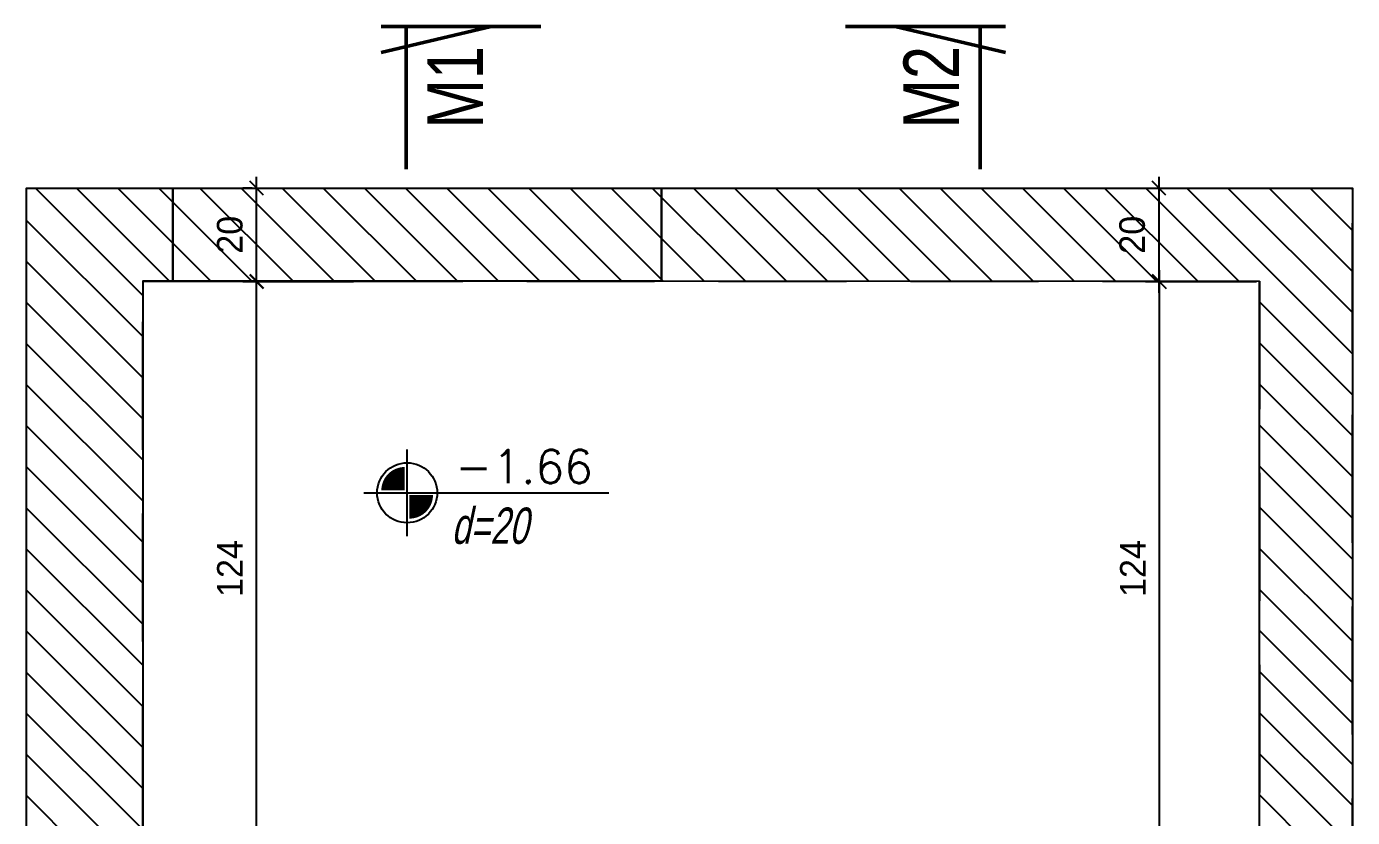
# Model space of a CAD drawing. Header units: inches. Extents: x -5298 to 11252, y 8210 to 22495.
# Drawn here: x 9822 to 10107, y 13068.2 to 13238.4 of the extents above; entities that cross this region are included whole.
import ezdxf
from ezdxf.enums import TextEntityAlignment as Align

# ---------------------------------------------------------------- set-up
doc = ezdxf.new("R2010")
doc.units = ezdxf.units.IN
doc.header["$LTSCALE"] = 55
doc.header["$MEASUREMENT"] = 0
doc.linetypes.add('DASHED2', pattern=[0.375, 0.25, -0.125])
doc.layers.get('Defpoints').update_dxf_attribs({"color": 40})
for name, color, linetype in [('BEAM', 3, 'Continuous'), ('D7', 2, 'Continuous'), ('dim-50-v', 2, 'Continuous'), ('ENG_beton nifsak', 4, 'Continuous'), ('ENG_beton ole', 3, 'DASHED2'), ('HATCH', 8, 'Continuous')]:
    doc.layers.add(name, color=color, linetype=linetype)
doc.layers.add('W', color=1, linetype='Continuous', lineweight=50)
doc.styles.add('AA', font='hebtxt', dxfattribs={"width": 0.8, "oblique": 8})
doc.styles.add('AD', font='oron')
doc.styles.add('HEBTXT', font='hebtxt-weld.shx')
doc.styles.add('ROMANS', font='romans')
doc.dimstyles.new('25', dxfattribs={"dimtxt": 5.5, "dimasz": 3, "dimexe": 3, "dimexo": 6, "dimgap": 3, "dimtad": 1, "dimdec": 0, "dimrnd": 0.5, "dimdsep": 46, "dimtxsty": 'HEBTXT', "dimblk1": 'OBLIQUE', "dimblk2": 'OBLIQUE', "dimsah": 1, "dimcen": 1, "dimdle": 2.5, "dimclre": 9, "dimclrt": 3, "dimadec": 0, "dimazin": 0, "dimtfac": 1, "dimtdec": 0, "dimtix": 1, "dimtmove": 2, "dimatfit": 3, "dimldrblk": 'OBLIQUE', "dimfxl": 1, "dimtolj": 1, "dimarcsym": 0})

# ---------------------------------------------------------------- blocks, each defined once
blk = doc.blocks.new('cdads')
at = {"layer": 'BEAM', "color": 2, "linetype": 'Continuous', "elevation": 0}
blk.add_lwpolyline([(10083.34, 13247.57), (10188.35, 13247.57), (10188.35, 13227.54), (10083.34, 13227.54)], close=True, dxfattribs=at)
at = {"layer": 'ENG_beton nifsak', "ltscale": 5, "elevation": 0}
blk.add_lwpolyline([(10083.34, 13247.57), (10083.35, 13227.54), (10076.9, 13227.54), (10076.9, 12737.54), (10316.9, 12737.54), (10316.91, 13227.52), (10188.35, 13227.54), (10188.35, 13247.57), (10336.9, 13247.54), (10336.84, 12717.54), (10051.9, 12717.54), (10051.9, 13247.54)], close=True, dxfattribs=at)
blk = doc.blocks.new('PL')
at = {"linetype": 'ByBlock'}
for p, q in [((0, -0.2583), (0, 0.2583)), ((-0.2583, 0), (1.2044, 0))]:
    blk.add_line(p, q, dxfattribs=at)
at = {"color": 4, "const_width": 0.1404}
for points in [[(-0.014, 0.084, 0.414214), (-0.084, 0.014, 1)], [(0.014, -0.084, 0.414214), (0.084, -0.014, 1)]]:
    blk.add_lwpolyline(points, format="xyb", dxfattribs=at)
at = {"linetype": 'ByBlock'}
blk.add_circle((0, 0), 0.1793, dxfattribs=at)
at = {"style": 'ROMANS'}
blk.add_attdef('LEVEL', text='', height=0.2, dxfattribs=at).set_placement((0.6976, 0.1567), align=Align.MIDDLE)
blk = doc.blocks.new('_OBLIQUE')
at = {"color": 0, "linetype": 'ByBlock'}
blk.add_line((-0.5, -0.5), (0.5, 0.5), dxfattribs=at)
blk = doc.blocks.new('*D1531')
at = {"layer": 'Defpoints', "color": 0, "linetype": 'Continuous', "transparency": 16777216}
for p in [(10065.51, 13183.48), (10092.34, 13183.48, 0), (10075.37, 13060.12, 0)]:
    blk.add_point(p, dxfattribs=at)
at = {"layer": 'dim-50-v', "color": 0, "linetype": 'Continuous', "lineweight": -2, "transparency": 16777216}
blk.add_line((10065.51, 13057.62), (10065.51, 13185.98), dxfattribs=at)
at = {"layer": 'dim-50-v', "color": 9, "linetype": 'Continuous', "lineweight": -2, "transparency": 16777216}
for p, q in [((10086.34, 13183.48), (10062.51, 13183.48)), ((10069.37, 13060.12), (10062.51, 13060.12))]:
    blk.add_line(p, q, dxfattribs=at)
at = {"layer": 'dim-50-v', "color": 0, "linetype": 'Continuous', "lineweight": -2, "transparency": 16777216, "xscale": 3, "yscale": 3, "zscale": 3}
for p, rotation in [((10065.51, 13183.48), 90), ((10065.51, 13060.12), 270)]:
    blk.add_blockref('_OBLIQUE', p, dxfattribs=dict(at, rotation=rotation))
at = {"layer": 'dim-50-v', "color": 3, "linetype": 'Continuous', "transparency": 16777216, "insert": (10059.76, 13121.8), "char_height": 5.5, "attachment_point": 5, "rotation": 90, "style": 'HEBTXT'}
blk.add_mtext('\\A1;124', dxfattribs=at)
blk = doc.blocks.new('*D1534')
at = {"layer": 'Defpoints', "color": 0, "linetype": 'Continuous', "transparency": 16777216}
for p in [(9871.42, 13183.48), (9898.25, 13183.48, 0), (9886.47, 13060.11, 0)]:
    blk.add_point(p, dxfattribs=at)
at = {"layer": 'dim-50-v', "color": 0, "linetype": 'Continuous', "lineweight": -2, "transparency": 16777216}
blk.add_line((9871.42, 13057.61), (9871.42, 13185.98), dxfattribs=at)
at = {"layer": 'dim-50-v', "color": 9, "linetype": 'Continuous', "lineweight": -2, "transparency": 16777216}
for p, q in [((9892.25, 13183.48), (9868.42, 13183.48)), ((9880.47, 13060.11), (9868.42, 13060.11))]:
    blk.add_line(p, q, dxfattribs=at)
at = {"layer": 'dim-50-v', "color": 0, "linetype": 'Continuous', "lineweight": -2, "transparency": 16777216, "xscale": 3, "yscale": 3, "zscale": 3}
for p, rotation in [((9871.42, 13183.48), 90), ((9871.42, 13060.11), 270)]:
    blk.add_blockref('_OBLIQUE', p, dxfattribs=dict(at, rotation=rotation))
at = {"layer": 'dim-50-v', "color": 3, "linetype": 'Continuous', "transparency": 16777216, "insert": (9865.67, 13121.8), "char_height": 5.5, "attachment_point": 5, "rotation": 90, "style": 'HEBTXT'}
blk.add_mtext('\\A1;124', dxfattribs=at)
blk = doc.blocks.new('*D1542')
at = {"layer": 'Defpoints', "color": 0, "linetype": 'Continuous', "transparency": 16777216}
for p in [(9871.42, 13203.61), (9876.45, 13203.61, 0), (9871.42, 13183.61, 0)]:
    blk.add_point(p, dxfattribs=at)
at = {"layer": 'dim-50-v', "color": 0, "linetype": 'Continuous', "lineweight": -2, "transparency": 16777216}
blk.add_line((9871.42, 13181.11), (9871.42, 13206.11), dxfattribs=at)
at = {"layer": 'dim-50-v', "color": 9, "linetype": 'Continuous', "lineweight": -2, "transparency": 16777216}
for p, q in [((9870.45, 13203.61), (9868.42, 13203.61)), ((9877.42, 13183.61), (9874.42, 13183.61))]:
    blk.add_line(p, q, dxfattribs=at)
at = {"layer": 'dim-50-v', "color": 0, "linetype": 'Continuous', "lineweight": -2, "transparency": 16777216, "xscale": 3, "yscale": 3, "zscale": 3}
for p, rotation in [((9871.42, 13203.61), 90), ((9871.42, 13183.61), 270)]:
    blk.add_blockref('_OBLIQUE', p, dxfattribs=dict(at, rotation=rotation))
at = {"layer": 'dim-50-v', "color": 3, "linetype": 'Continuous', "transparency": 16777216, "insert": (9865.67, 13193.61), "char_height": 5.5, "attachment_point": 5, "rotation": 90, "style": 'HEBTXT'}
blk.add_mtext('\\A1;20', dxfattribs=at)
blk = doc.blocks.new('*D1541')
at = {"layer": 'Defpoints', "color": 0, "linetype": 'Continuous', "transparency": 16777216}
for p in [(10060.3, 13203.61), (10065.38, 13203.61), (10058.6, 13183.61, 0)]:
    blk.add_point(p, dxfattribs=at)
at = {"layer": 'dim-50-v', "color": 0, "linetype": 'Continuous', "lineweight": -2, "transparency": 16777216}
blk.add_line((10065.38, 13181.11), (10065.38, 13206.11), dxfattribs=at)
at = {"layer": 'dim-50-v', "color": 9, "linetype": 'Continuous', "lineweight": -2, "transparency": 16777216}
for p, q in [((10066.3, 13203.61), (10068.38, 13203.61)), ((10064.6, 13183.61), (10068.38, 13183.61))]:
    blk.add_line(p, q, dxfattribs=at)
at = {"layer": 'dim-50-v', "color": 0, "linetype": 'Continuous', "lineweight": -2, "transparency": 16777216, "xscale": 3, "yscale": 3, "zscale": 3}
for p, rotation in [((10065.38, 13203.61), 90), ((10065.38, 13183.61), 270)]:
    blk.add_blockref('_OBLIQUE', p, dxfattribs=dict(at, rotation=rotation))
at = {"layer": 'dim-50-v', "color": 3, "linetype": 'Continuous', "transparency": 16777216, "insert": (10059.63, 13193.61), "char_height": 5.5, "attachment_point": 5, "rotation": 90, "style": 'HEBTXT'}
blk.add_mtext('\\A1;20', dxfattribs=at)

msp = doc.modelspace()

# ---------------------------------------------------------------- hatches: boundary and pattern name
at = {"layer": 'HATCH', "linetype": 'Continuous', "transparency": 33554687}
h = msp.add_hatch(dxfattribs=at)
h.set_pattern_fill('ANSI31', color=256, scale=50, angle=270)
h.set_pattern_definition([(315, (-1462.491, 50.594), (4.4194174, 4.4194174), [])])
h.paths.add_polyline_path([(10106.96, 13203.61), (9821.96, 13203.61), (9821.96, 12673.61), (10106.96, 12673.61)])
h.paths.add_polyline_path([(10086.96, 12693.61), (10086.96, 12693.61), (10086.96, 13183.61), (9846.96, 13183.61), (9846.96, 12693.61)], flags=16)

# ---------------------------------------------------------------- linework, layer by layer
at = {"layer": 'ENG_beton ole', "ltscale": 2}
for p, q in [((9821.96, 12673.61), (9821.96, 13203.61)), ((9821.96, 13203.61), (10106.96, 13203.61)), ((10106.96, 12673.61), (10106.96, 13203.61)), ((9846.96, 12693.61), (9846.96, 13183.61))]:
    msp.add_line(p, q, dxfattribs=at)
at = {"layer": 'ENG_beton ole', "ltscale": 2, "extrusion": (4.90799e-09, 1.6471e-17, 1), "elevation": 0}
msp.add_lwpolyline([(9846.96, 12693.61), (9846.96, 13183.61), (10086.96, 13183.61), (10086.96, 12693.61)], dxfattribs=at)
at = {"layer": 'W'}
for p, q in [((9921.83, 13238.42, 0), (9898.16, 13232.83, 0)), ((9898.16, 13238.42, 0), (9921.83, 13238.42, 0)), ((10008.68, 13238.42, 0), (10032.35, 13232.83, 0)), ((10032.35, 13238.42, 0), (10008.68, 13238.42, 0))]:
    msp.add_line(p, q, dxfattribs=at)
at = {"layer": 'W', "elevation": 0}
for points in [[(9903.57, 13207.75), (9903.57, 13238.42), (9932.54, 13238.42)], [(10026.94, 13207.75), (10026.94, 13238.42), (9997.97, 13238.42)]]:
    msp.add_lwpolyline(points, dxfattribs=at)

# ---------------------------------------------------------------- block references
at = {"layer": 'BEAM', "linetype": 'Continuous'}
msp.add_blockref('cdads', (-229.94, -43.93, 0), dxfattribs=at)
at = {"layer": 'D7', "xscale": 36, "yscale": 36, "zscale": 36}
msp.add_blockref('PL', (9903.77, 13138.1), dxfattribs=at).add_auto_attribs({'LEVEL': '-1.66'})

# ---------------------------------------------------------------- texts
at = {"layer": 'D7', "style": 'AA', "oblique": 12, "width": 0.7}
msp.add_text('d=20', height=7.8, dxfattribs=at).set_placement((9913.3, 13127.12))
at = {"layer": 'W', "style": 'AD', "width": 0.8}
for s, p in [('M1', (9920.05, 13216.45, 0)), ('M2', (10022.41, 13216.45, 0))]:
    msp.add_text(s, height=11.953, rotation=90, dxfattribs=at).set_placement(p)

# ---------------------------------------------------------------- dimensions: what is measured, and where the dimension line sits
at = {"layer": 'dim-50-v', "linetype": 'Continuous'}
for base, p1, p2, picture, middle in [((9871.42, 13203.61, 0), (9871.42, 13183.61, 0), (9876.45, 13203.61, 0), '*D1542', (9865.67, 13193.61, 0)), ((10065.38, 13203.61, 0), (10058.6, 13183.61, 0), (10060.3, 13203.61, 0), '*D1541', (10059.63, 13193.61, 0)), ((9871.42, 13183.48, 0), (9886.47, 13060.11, 0), (9898.25, 13183.48, 0), '*D1534', (9865.67, 13121.8, 0)), ((10065.51, 13183.48, 0), (10075.37, 13060.12, 0), (10092.34, 13183.48, 0), '*D1531', (10059.76, 13121.8, 0))]:
    dim = msp.add_linear_dim(base=base, p1=p1, p2=p2, angle=90, dimstyle='25', dxfattribs=at)
    dim.commit()
    dim.dimension.update_dxf_attribs({"geometry": picture, "text_midpoint": middle})

doc.saveas('drawing.dxf')
